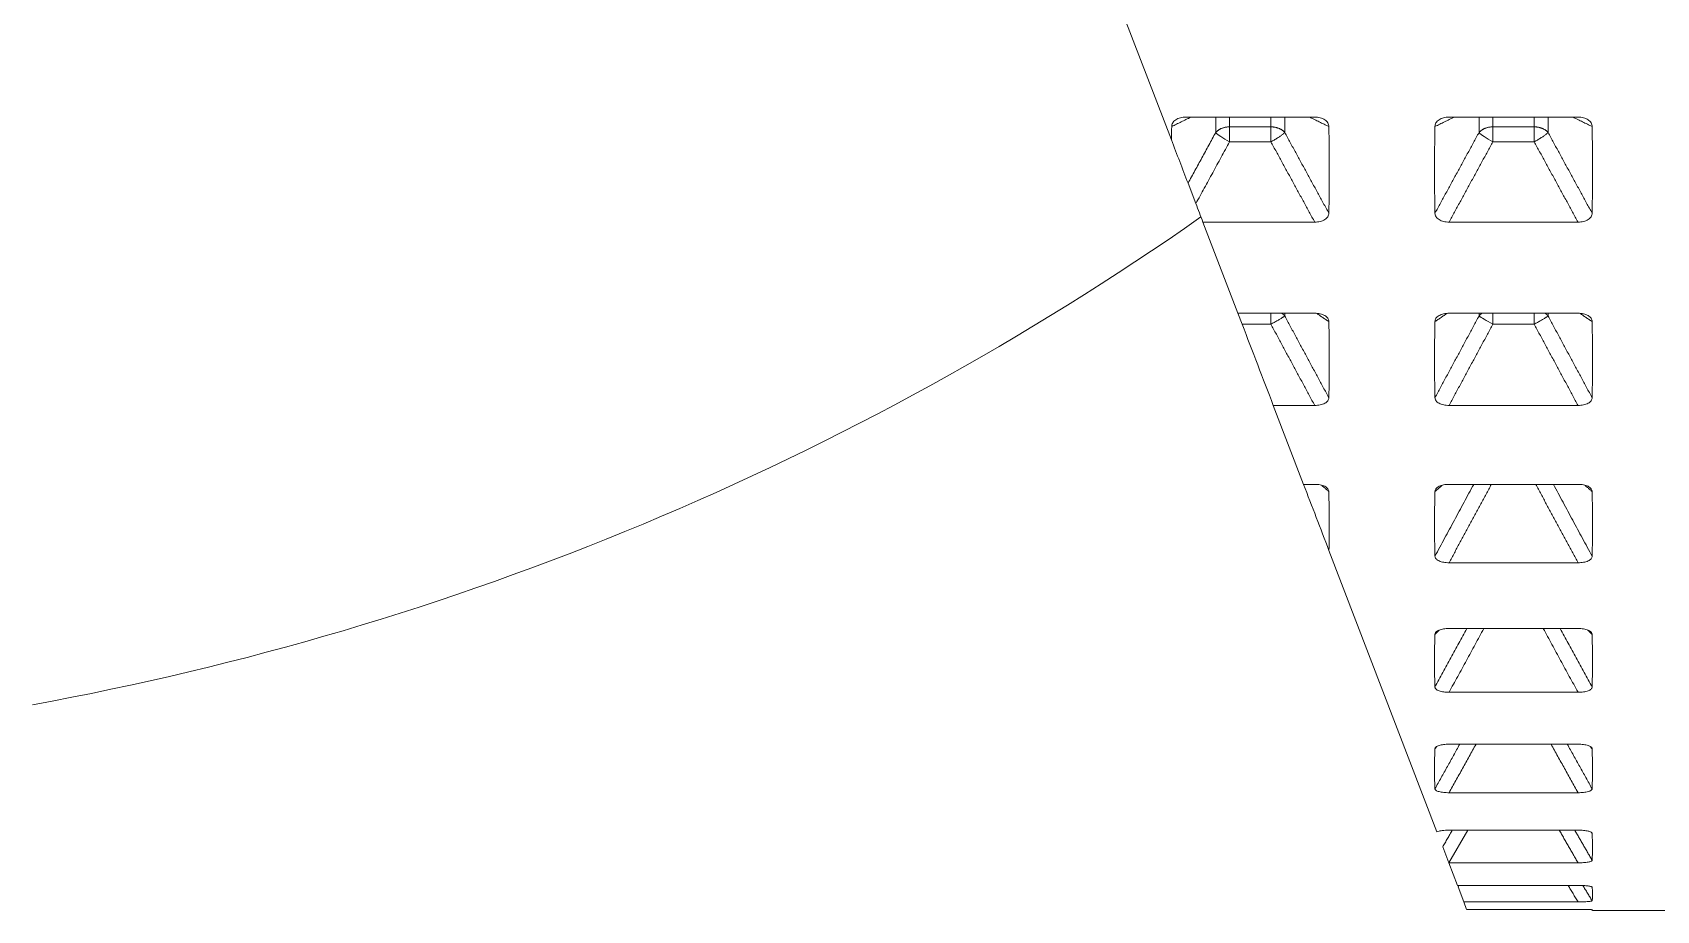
# Model space of a CAD drawing. Extents: x 2752 to 4118, y -1 to 999.
# Drawn here: x 3141.99 to 3151.86, y 507.81 to 513.14 of the extents above; entities that cross this region are included whole.
import ezdxf

# ---------------------------------------------------------------- set-up
doc = ezdxf.new("R2010")
doc.units = 0
doc.header["$LTSCALE"] = 10
doc.header["$MEASUREMENT"] = 0
doc.layers.add('1', color=7, linetype='CONTINUOUS')

msp = doc.modelspace()

# ---------------------------------------------------------------- linework, layer by layer
at = {"layer": '1', "color": 7, "linetype": 'Continuous', "lineweight": 18}
for p, q in [((3148.0859, 514.6445), (3148.9121, 512.4924)), ((3149.013, 512.2294), (3149.0605, 512.1056)), ((3149.1036, 511.9933), (3149.3162, 511.4395)), ((3149.1037, 511.9934), (3149.7828, 511.9934)), ((3149.3417, 511.3732), (3149.3162, 511.4395)), ((3149.7828, 511.4394), (3149.3163, 511.4394)), ((3149.5311, 510.8798), (3149.7151, 510.4004)), ((3149.7828, 510.4004), (3149.7151, 510.4004)), ((3149.8693, 509.9986), (3150.525, 508.2907)), ((3150.5604, 508.1984), (3150.5977, 508.1012)), ((3150.5974, 508.1018), (3150.6503, 507.9642)), ((3150.5981, 508.1019), (3151.3828, 508.1019)), ((3151.3828, 507.9642), (3150.6507, 507.9642)), ((3150.6886, 507.8642), (3150.6537, 507.9552)), ((3150.6885, 507.8647), (3150.7061, 507.8186)), ((3150.6888, 507.8647), (3151.3828, 507.8647)), ((3151.3828, 507.8186), (3150.7063, 507.8186)), ((3151.4712, 507.8122), (3152.1108, 507.8122))]:
    msp.add_line(p, q, dxfattribs=at)
at = {"layer": '1', "color": 7, "linetype": 'Continuous', "lineweight": 13}
for p, q in [((3149.2655, 512.5717), (3149.2655, 512.6305)), ((3149.5165, 512.6305), (3149.5165, 512.5717)), ((3150.8655, 512.5717), (3150.8655, 512.6305)), ((3151.1165, 512.6305), (3151.1165, 512.5717)), ((3149.5165, 512.5717), (3149.2655, 512.5717)), ((3151.1165, 512.5717), (3150.8655, 512.5717)), ((3150.7131, 508.2999), (3150.5987, 508.1011)), ((3151.4651, 508.285), (3151.4684, 508.2806))]:
    msp.add_line(p, q, dxfattribs=at)
at = {"layer": '1', "color": 7, "linetype": 'Continuous', "lineweight": 18}
msp.add_arc((3138.771, 526.7718), 18, 280.30509, 304.98526, dxfattribs=at)
for centre, major_axis, ratio, start_param, end_param in [((3160.0999, 525.31), (9.5557, 17.1961), 0.338515, 2.571981, 2.578766), ((3149.2655, 512.4974), (0.0878, -0.0479), 0.143811, 3.513712, 4.791499), ((3150.8655, 512.4974), (0.0878, -0.0479), 0.143811, 3.513715, 4.791497), ((3150.8655, 511.3792), (0.088, -0.0475), 0.052236, 3.463527, 4.741309)]:
    msp.add_ellipse(centre, major_axis=major_axis, ratio=ratio, start_param=start_param, end_param=end_param, dxfattribs=at)
at = {"layer": '1', "color": 7, "linetype": 'Continuous', "lineweight": 13}
for points in [[(3149.0294, 512.6305), (3148.9136, 512.5735)], [(3149.1813, 512.5375), (3149.1813, 512.6305)], [(3149.6008, 512.6305), (3149.6008, 512.5375)], [(3149.7527, 512.6305), (3149.8684, 512.5735)], [(3150.6294, 512.6305), (3150.5136, 512.5735)], [(3150.7813, 512.5375), (3150.7813, 512.6305)], [(3151.2008, 512.6305), (3151.2008, 512.5375)], [(3151.3527, 512.6305), (3151.4684, 512.5735)], [(3149.1813, 512.5375), (3149.013, 512.2294)], [(3150.7813, 512.5375), (3150.5136, 512.0473)], [(3149.2656, 512.4811), (3149.0605, 512.1056)], [(3149.5164, 512.4811), (3149.2656, 512.4811)], [(3150.8656, 512.4811), (3150.5992, 511.9934)], [(3151.1164, 512.4811), (3150.8656, 512.4811)], [(3149.6008, 511.4394), (3149.6008, 511.4228)], [(3149.7957, 511.4382), (3149.8684, 511.389)], [(3150.5869, 511.4386), (3150.5136, 511.389)], [(3150.7813, 511.4228), (3150.5136, 510.9269)], [(3150.7813, 511.4228), (3150.7813, 511.4394)], [(3151.2008, 511.4394), (3151.2008, 511.4228)], [(3151.3957, 511.4382), (3151.4684, 511.389)], [(3149.5164, 511.3732), (3149.3417, 511.3732)], [(3150.8656, 511.3732), (3150.5992, 510.8798)], [(3151.1164, 511.3732), (3150.8656, 511.3732)], [(3149.8243, 510.3947), (3149.8684, 510.3571)], [(3150.749, 510.4004), (3150.5136, 509.964)], [(3150.5585, 510.3954), (3150.5136, 510.3571)], [(3150.856, 510.4004), (3150.5992, 509.9243)], [(3151.4243, 510.3947), (3151.4684, 510.3571)], [(3150.7073, 509.5247), (3150.5136, 509.1692)], [(3150.5385, 509.5144), (3150.5136, 509.4891)], [(3150.8103, 509.5247), (3150.5992, 509.1374)], [(3151.4434, 509.5146), (3151.4684, 509.4891)], [(3150.5251, 508.8079), (3150.5136, 508.7944)], [(3150.763, 508.8219), (3150.5992, 508.5277)], [(3151.4558, 508.8092), (3151.4684, 508.7944)], [(3150.6592, 507.9642), (3150.6537, 507.9552)]]:
    msp.add_open_spline(points, degree=1, dxfattribs=at)
at = {"layer": '1', "color": 7, "linetype": 'Continuous', "lineweight": 18}
for points, knots in [([(3148.9136, 512.5735), (3148.9137, 512.5773), (3148.9142, 512.5811), (3148.9163, 512.5886), (3148.9178, 512.5923), (3148.9218, 512.5994), (3148.9244, 512.6028), (3148.9305, 512.6091), (3148.9341, 512.6121), (3148.9421, 512.6174), (3148.9465, 512.6198), (3148.956, 512.6238), (3148.9611, 512.6254), (3148.9716, 512.628), (3148.977, 512.629), (3148.988, 512.6302), (3148.9936, 512.6305), (3148.9992, 512.6305)], [0, 0, 0, 0, 0.125, 0.125, 0.25, 0.25, 0.375, 0.375, 0.5, 0.5, 0.625, 0.625, 0.75, 0.75, 0.875, 0.875, 1, 1, 1, 1]), ([(3149.7828, 512.6305), (3149.7884, 512.6305), (3149.794, 512.6302), (3149.8049, 512.629), (3149.8103, 512.628), (3149.8209, 512.6254), (3149.8259, 512.6238), (3149.8353, 512.6199), (3149.8398, 512.6175), (3149.8478, 512.6122), (3149.8514, 512.6093), (3149.8575, 512.6029), (3149.8601, 512.5995), (3149.8642, 512.5924), (3149.8657, 512.5887), (3149.8678, 512.5811), (3149.8683, 512.5773), (3149.8684, 512.5735)], [0, 0, 0, 0, 0.125, 0.125, 0.25, 0.25, 0.375, 0.375, 0.5, 0.5, 0.625, 0.625, 0.75, 0.75, 0.875, 0.875, 1, 1, 1, 1]), ([(3150.5136, 512.5735), (3150.5137, 512.5773), (3150.5142, 512.5811), (3150.5163, 512.5886), (3150.5178, 512.5923), (3150.5218, 512.5994), (3150.5244, 512.6028), (3150.5305, 512.6091), (3150.5341, 512.6121), (3150.5421, 512.6174), (3150.5465, 512.6198), (3150.556, 512.6238), (3150.5611, 512.6254), (3150.5716, 512.628), (3150.577, 512.629), (3150.588, 512.6302), (3150.5936, 512.6305), (3150.5992, 512.6305)], [0, 0, 0, 0, 0.125, 0.125, 0.25, 0.25, 0.375, 0.375, 0.5, 0.5, 0.625, 0.625, 0.75, 0.75, 0.875, 0.875, 1, 1, 1, 1]), ([(3151.3828, 512.6305), (3151.3884, 512.6305), (3151.394, 512.6302), (3151.4049, 512.629), (3151.4103, 512.628), (3151.4209, 512.6254), (3151.4259, 512.6238), (3151.4353, 512.6199), (3151.4398, 512.6175), (3151.4478, 512.6122), (3151.4514, 512.6093), (3151.4575, 512.6029), (3151.4601, 512.5995), (3151.4642, 512.5924), (3151.4657, 512.5887), (3151.4678, 512.5811), (3151.4683, 512.5773), (3151.4684, 512.5735)], [0, 0, 0, 0, 0.125, 0.125, 0.25, 0.25, 0.375, 0.375, 0.5, 0.5, 0.625, 0.625, 0.75, 0.75, 0.875, 0.875, 1, 1, 1, 1]), ([(3149.8684, 512.0473), (3149.8683, 512.0437), (3149.8678, 512.0401), (3149.8658, 512.033), (3149.8643, 512.0295), (3149.8602, 512.0227), (3149.8577, 512.0195), (3149.8516, 512.0135), (3149.8479, 512.0107), (3149.8399, 512.0057), (3149.8355, 512.0035), (3149.826, 511.9997), (3149.8209, 511.9982), (3149.8105, 511.9957), (3149.805, 511.9948), (3149.794, 511.9937), (3149.7884, 511.9934), (3149.7828, 511.9934)], [0, 0, 0, 0, 0.125, 0.125, 0.25, 0.25, 0.375, 0.375, 0.5, 0.5, 0.625, 0.625, 0.75, 0.75, 0.875, 0.875, 1, 1, 1, 1]), ([(3150.5992, 511.9934), (3150.5936, 511.9934), (3150.5881, 511.9937), (3150.5771, 511.9948), (3150.5717, 511.9957), (3150.5612, 511.9981), (3150.5562, 511.9997), (3150.5467, 512.0034), (3150.5422, 512.0056), (3150.5342, 512.0106), (3150.5307, 512.0134), (3150.5245, 512.0194), (3150.5219, 512.0227), (3150.5178, 512.0294), (3150.5163, 512.0329), (3150.5142, 512.0401), (3150.5137, 512.0437), (3150.5136, 512.0473)], [0, 0, 0, 0, 0.125, 0.125, 0.25, 0.25, 0.375, 0.375, 0.5, 0.5, 0.625, 0.625, 0.75, 0.75, 0.875, 0.875, 1, 1, 1, 1]), ([(3151.4684, 512.0473), (3151.4683, 512.0437), (3151.4678, 512.0401), (3151.4658, 512.033), (3151.4643, 512.0295), (3151.4602, 512.0227), (3151.4577, 512.0195), (3151.4516, 512.0135), (3151.4479, 512.0107), (3151.4399, 512.0057), (3151.4355, 512.0035), (3151.426, 511.9997), (3151.4209, 511.9982), (3151.4105, 511.9957), (3151.405, 511.9948), (3151.394, 511.9937), (3151.3884, 511.9934), (3151.3828, 511.9934)], [0, 0, 0, 0, 0.125, 0.125, 0.25, 0.25, 0.375, 0.375, 0.5, 0.5, 0.625, 0.625, 0.75, 0.75, 0.875, 0.875, 1, 1, 1, 1]), ([(3149.7828, 511.4394), (3149.7884, 511.4394), (3149.794, 511.4392), (3149.8049, 511.4381), (3149.8103, 511.4373), (3149.8209, 511.435), (3149.8259, 511.4335), (3149.8353, 511.43), (3149.8398, 511.428), (3149.8478, 511.4233), (3149.8514, 511.4207), (3149.8575, 511.4151), (3149.8601, 511.412), (3149.8642, 511.4057), (3149.8657, 511.4025), (3149.8678, 511.3958), (3149.8683, 511.3924), (3149.8684, 511.389)], [0, 0, 0, 0, 0.125, 0.125, 0.25, 0.25, 0.375, 0.375, 0.5, 0.5, 0.625, 0.625, 0.75, 0.75, 0.875, 0.875, 1, 1, 1, 1]), ([(3150.5136, 511.389), (3150.5137, 511.3924), (3150.5142, 511.3958), (3150.5163, 511.4024), (3150.5178, 511.4057), (3150.5218, 511.412), (3150.5244, 511.4149), (3150.5305, 511.4205), (3150.5341, 511.4232), (3150.5421, 511.4279), (3150.5465, 511.4299), (3150.556, 511.4335), (3150.5611, 511.4349), (3150.5716, 511.4372), (3150.577, 511.4381), (3150.588, 511.4392), (3150.5936, 511.4394), (3150.5992, 511.4394)], [0, 0, 0, 0, 0.125, 0.125, 0.25, 0.25, 0.375, 0.375, 0.5, 0.5, 0.625, 0.625, 0.75, 0.75, 0.875, 0.875, 1, 1, 1, 1]), ([(3151.3828, 511.4394), (3151.3884, 511.4394), (3151.394, 511.4392), (3151.4049, 511.4381), (3151.4103, 511.4373), (3151.4209, 511.435), (3151.4259, 511.4335), (3151.4353, 511.43), (3151.4398, 511.428), (3151.4478, 511.4233), (3151.4514, 511.4207), (3151.4575, 511.4151), (3151.4601, 511.412), (3151.4642, 511.4057), (3151.4657, 511.4025), (3151.4678, 511.3958), (3151.4683, 511.3924), (3151.4684, 511.389)], [0, 0, 0, 0, 0.125, 0.125, 0.25, 0.25, 0.375, 0.375, 0.5, 0.5, 0.625, 0.625, 0.75, 0.75, 0.875, 0.875, 1, 1, 1, 1]), ([(3149.8684, 510.9269), (3149.8683, 510.9237), (3149.8678, 510.9205), (3149.8658, 510.9143), (3149.8643, 510.9112), (3149.8602, 510.9054), (3149.8577, 510.9026), (3149.8516, 510.8973), (3149.8479, 510.8949), (3149.8399, 510.8905), (3149.8355, 510.8886), (3149.826, 510.8853), (3149.8209, 510.8839), (3149.8105, 510.8818), (3149.805, 510.881), (3149.794, 510.88), (3149.7884, 510.8798), (3149.7828, 510.8798)], [0, 0, 0, 0, 0.125, 0.125, 0.25, 0.25, 0.375, 0.375, 0.5, 0.5, 0.625, 0.625, 0.75, 0.75, 0.875, 0.875, 1, 1, 1, 1]), ([(3150.5992, 510.8798), (3150.5936, 510.8798), (3150.5881, 510.88), (3150.5771, 510.881), (3150.5717, 510.8818), (3150.5612, 510.8839), (3150.5562, 510.8852), (3150.5467, 510.8885), (3150.5422, 510.8904), (3150.5342, 510.8948), (3150.5307, 510.8972), (3150.5245, 510.9025), (3150.5219, 510.9053), (3150.5178, 510.9112), (3150.5163, 510.9142), (3150.5142, 510.9205), (3150.5137, 510.9237), (3150.5136, 510.9269)], [0, 0, 0, 0, 0.125, 0.125, 0.25, 0.25, 0.375, 0.375, 0.5, 0.5, 0.625, 0.625, 0.75, 0.75, 0.875, 0.875, 1, 1, 1, 1]), ([(3151.4684, 510.9269), (3151.4683, 510.9237), (3151.4678, 510.9205), (3151.4658, 510.9143), (3151.4643, 510.9112), (3151.4602, 510.9054), (3151.4577, 510.9026), (3151.4516, 510.8973), (3151.4479, 510.8949), (3151.4399, 510.8905), (3151.4355, 510.8886), (3151.426, 510.8853), (3151.4209, 510.8839), (3151.4105, 510.8818), (3151.405, 510.881), (3151.394, 510.88), (3151.3884, 510.8798), (3151.3828, 510.8798)], [0, 0, 0, 0, 0.125, 0.125, 0.25, 0.25, 0.375, 0.375, 0.5, 0.5, 0.625, 0.625, 0.75, 0.75, 0.875, 0.875, 1, 1, 1, 1]), ([(3149.7828, 510.4004), (3149.7884, 510.4004), (3149.794, 510.4001), (3149.8049, 510.3992), (3149.8103, 510.3985), (3149.8209, 510.3965), (3149.8259, 510.3953), (3149.8353, 510.3923), (3149.8398, 510.3905), (3149.8478, 510.3865), (3149.8514, 510.3843), (3149.8575, 510.3794), (3149.8601, 510.3768), (3149.8642, 510.3714), (3149.8657, 510.3686), (3149.8678, 510.3629), (3149.8683, 510.36), (3149.8684, 510.3571)], [0, 0, 0, 0, 0.125, 0.125, 0.25, 0.25, 0.375, 0.375, 0.5, 0.5, 0.625, 0.625, 0.75, 0.75, 0.875, 0.875, 1, 1, 1, 1]), ([(3150.5136, 510.3571), (3150.5137, 510.36), (3150.5142, 510.3629), (3150.5163, 510.3686), (3150.5178, 510.3714), (3150.5218, 510.3768), (3150.5244, 510.3793), (3150.5305, 510.3842), (3150.5341, 510.3864), (3150.5421, 510.3904), (3150.5465, 510.3922), (3150.556, 510.3953), (3150.5611, 510.3965), (3150.5716, 510.3985), (3150.577, 510.3992), (3150.588, 510.4001), (3150.5936, 510.4004), (3150.5992, 510.4004)], [0, 0, 0, 0, 0.125, 0.125, 0.25, 0.25, 0.375, 0.375, 0.5, 0.5, 0.625, 0.625, 0.75, 0.75, 0.875, 0.875, 1, 1, 1, 1]), ([(3151.3828, 510.4004), (3151.3884, 510.4004), (3151.394, 510.4001), (3151.4049, 510.3992), (3151.4103, 510.3985), (3151.4209, 510.3965), (3151.4259, 510.3953), (3151.4353, 510.3923), (3151.4398, 510.3905), (3151.4478, 510.3865), (3151.4514, 510.3843), (3151.4575, 510.3794), (3151.4601, 510.3768), (3151.4642, 510.3714), (3151.4657, 510.3686), (3151.4678, 510.3629), (3151.4683, 510.36), (3151.4684, 510.3571)], [0, 0, 0, 0, 0.125, 0.125, 0.25, 0.25, 0.375, 0.375, 0.5, 0.5, 0.625, 0.625, 0.75, 0.75, 0.875, 0.875, 1, 1, 1, 1]), ([(3150.5992, 509.9243), (3150.5936, 509.9243), (3150.5881, 509.9245), (3150.5771, 509.9253), (3150.5717, 509.926), (3150.5612, 509.9278), (3150.5562, 509.9289), (3150.5467, 509.9316), (3150.5422, 509.9333), (3150.5342, 509.9369), (3150.5307, 509.939), (3150.5245, 509.9434), (3150.5219, 509.9458), (3150.5178, 509.9507), (3150.5163, 509.9533), (3150.5142, 509.9586), (3150.5137, 509.9613), (3150.5136, 509.964)], [0, 0, 0, 0, 0.125, 0.125, 0.25, 0.25, 0.375, 0.375, 0.5, 0.5, 0.625, 0.625, 0.75, 0.75, 0.875, 0.875, 1, 1, 1, 1]), ([(3151.4684, 509.964), (3151.4683, 509.9613), (3151.4678, 509.9586), (3151.4658, 509.9534), (3151.4643, 509.9508), (3151.4602, 509.9458), (3151.4577, 509.9435), (3151.4516, 509.9391), (3151.4479, 509.937), (3151.4399, 509.9333), (3151.4355, 509.9317), (3151.426, 509.9289), (3151.4209, 509.9278), (3151.4105, 509.926), (3151.405, 509.9253), (3151.394, 509.9245), (3151.3884, 509.9243), (3151.3828, 509.9243)], [0, 0, 0, 0, 0.125, 0.125, 0.25, 0.25, 0.375, 0.375, 0.5, 0.5, 0.625, 0.625, 0.75, 0.75, 0.875, 0.875, 1, 1, 1, 1]), ([(3150.5136, 509.4891), (3150.5137, 509.4914), (3150.5142, 509.4938), (3150.5163, 509.4985), (3150.5178, 509.5008), (3150.5218, 509.5052), (3150.5244, 509.5073), (3150.5305, 509.5113), (3150.5341, 509.5132), (3150.5421, 509.5165), (3150.5465, 509.518), (3150.556, 509.5205), (3150.5611, 509.5215), (3150.5716, 509.5231), (3150.577, 509.5237), (3150.588, 509.5245), (3150.5936, 509.5247), (3150.5992, 509.5247)], [0, 0, 0, 0, 0.125, 0.125, 0.25, 0.25, 0.375, 0.375, 0.5, 0.5, 0.625, 0.625, 0.75, 0.75, 0.875, 0.875, 1, 1, 1, 1]), ([(3151.3828, 509.5247), (3151.3884, 509.5247), (3151.394, 509.5245), (3151.4049, 509.5237), (3151.4103, 509.5231), (3151.4209, 509.5215), (3151.4259, 509.5205), (3151.4353, 509.518), (3151.4398, 509.5165), (3151.4478, 509.5132), (3151.4514, 509.5114), (3151.4575, 509.5074), (3151.4601, 509.5053), (3151.4642, 509.5008), (3151.4657, 509.4985), (3151.4678, 509.4938), (3151.4683, 509.4914), (3151.4684, 509.4891)], [0, 0, 0, 0, 0.125, 0.125, 0.25, 0.25, 0.375, 0.375, 0.5, 0.5, 0.625, 0.625, 0.75, 0.75, 0.875, 0.875, 1, 1, 1, 1]), ([(3150.5992, 509.1374), (3150.5936, 509.1374), (3150.5881, 509.1376), (3150.5771, 509.1382), (3150.5717, 509.1388), (3150.5612, 509.1402), (3150.5562, 509.1411), (3150.5467, 509.1433), (3150.5422, 509.1446), (3150.5342, 509.1475), (3150.5307, 509.1492), (3150.5245, 509.1527), (3150.5219, 509.1546), (3150.5178, 509.1586), (3150.5163, 509.1607), (3150.5142, 509.1649), (3150.5137, 509.1671), (3150.5136, 509.1692)], [0, 0, 0, 0, 0.125, 0.125, 0.25, 0.25, 0.375, 0.375, 0.5, 0.5, 0.625, 0.625, 0.75, 0.75, 0.875, 0.875, 1, 1, 1, 1]), ([(3151.4684, 509.1692), (3151.4683, 509.1671), (3151.4678, 509.165), (3151.4658, 509.1608), (3151.4643, 509.1587), (3151.4602, 509.1547), (3151.4577, 509.1528), (3151.4516, 509.1493), (3151.4479, 509.1476), (3151.4399, 509.1446), (3151.4355, 509.1433), (3151.426, 509.1411), (3151.4209, 509.1402), (3151.4105, 509.1388), (3151.405, 509.1382), (3151.394, 509.1376), (3151.3884, 509.1374), (3151.3828, 509.1374)], [0, 0, 0, 0, 0.125, 0.125, 0.25, 0.25, 0.375, 0.375, 0.5, 0.5, 0.625, 0.625, 0.75, 0.75, 0.875, 0.875, 1, 1, 1, 1]), ([(3150.5136, 508.7944), (3150.5137, 508.7962), (3150.5142, 508.798), (3150.5163, 508.8016), (3150.5178, 508.8034), (3150.5218, 508.8069), (3150.5244, 508.8085), (3150.5305, 508.8116), (3150.5341, 508.813), (3150.5421, 508.8156), (3150.5465, 508.8167), (3150.556, 508.8187), (3150.5611, 508.8195), (3150.5716, 508.8207), (3150.577, 508.8212), (3150.588, 508.8218), (3150.5936, 508.8219), (3150.5992, 508.8219)], [0, 0, 0, 0, 0.125, 0.125, 0.25, 0.25, 0.375, 0.375, 0.5, 0.5, 0.625, 0.625, 0.75, 0.75, 0.875, 0.875, 1, 1, 1, 1]), ([(3151.3828, 508.8219), (3151.3884, 508.8219), (3151.394, 508.8218), (3151.4049, 508.8212), (3151.4103, 508.8208), (3151.4209, 508.8195), (3151.4259, 508.8187), (3151.4353, 508.8168), (3151.4398, 508.8156), (3151.4478, 508.8131), (3151.4514, 508.8117), (3151.4575, 508.8086), (3151.4601, 508.8069), (3151.4642, 508.8035), (3151.4657, 508.8017), (3151.4678, 508.798), (3151.4683, 508.7962), (3151.4684, 508.7944)], [0, 0, 0, 0, 0.125, 0.125, 0.25, 0.25, 0.375, 0.375, 0.5, 0.5, 0.625, 0.625, 0.75, 0.75, 0.875, 0.875, 1, 1, 1, 1]), ([(3150.5992, 508.5277), (3150.5936, 508.5277), (3150.5881, 508.5278), (3150.5771, 508.5283), (3150.5717, 508.5287), (3150.5612, 508.5298), (3150.5562, 508.5305), (3150.5467, 508.5321), (3150.5422, 508.5331), (3150.5342, 508.5352), (3150.5307, 508.5365), (3150.5245, 508.5391), (3150.5219, 508.5405), (3150.5178, 508.5435), (3150.5163, 508.545), (3150.5142, 508.5482), (3150.5137, 508.5498), (3150.5136, 508.5514)], [0, 0, 0, 0, 0.125, 0.125, 0.25, 0.25, 0.375, 0.375, 0.5, 0.5, 0.625, 0.625, 0.75, 0.75, 0.875, 0.875, 1, 1, 1, 1]), ([(3151.4684, 508.5514), (3151.4683, 508.5498), (3151.4678, 508.5482), (3151.4658, 508.5451), (3151.4643, 508.5435), (3151.4602, 508.5406), (3151.4577, 508.5392), (3151.4516, 508.5365), (3151.4479, 508.5353), (3151.4399, 508.5331), (3151.4355, 508.5321), (3151.426, 508.5305), (3151.4209, 508.5298), (3151.4105, 508.5287), (3151.405, 508.5283), (3151.394, 508.5278), (3151.3884, 508.5277), (3151.3828, 508.5277)], [0, 0, 0, 0, 0.125, 0.125, 0.25, 0.25, 0.375, 0.375, 0.5, 0.5, 0.625, 0.625, 0.75, 0.75, 0.875, 0.875, 1, 1, 1, 1]), ([(3150.525, 508.2907), (3150.5287, 508.2921), (3150.5332, 508.2935), (3150.5412, 508.2953), (3150.5441, 508.2958), (3150.5501, 508.2968), (3150.5533, 508.2972), (3150.563, 508.2984), (3150.5701, 508.299), (3150.5844, 508.2997), (3150.5918, 508.2999), (3150.5992, 508.2999)], [0, 0, 0, 0, 0.25, 0.25, 0.375, 0.375, 0.5, 0.5, 0.75, 0.75, 1, 1, 1, 1]), ([(3151.3828, 508.2999), (3151.3884, 508.2999), (3151.394, 508.2998), (3151.4049, 508.2994), (3151.4103, 508.2991), (3151.4209, 508.2982), (3151.4259, 508.2976), (3151.4353, 508.2963), (3151.4398, 508.2955), (3151.4478, 508.2937), (3151.4514, 508.2927), (3151.4575, 508.2905), (3151.4601, 508.2894), (3151.4642, 508.287), (3151.4657, 508.2857), (3151.4678, 508.2832), (3151.4683, 508.2819), (3151.4684, 508.2806)], [0, 0, 0, 0, 0.125, 0.125, 0.25, 0.25, 0.375, 0.375, 0.5, 0.5, 0.625, 0.625, 0.75, 0.75, 0.875, 0.875, 1, 1, 1, 1]), ([(3151.4684, 508.1172), (3151.4683, 508.1161), (3151.4678, 508.1151), (3151.4658, 508.1131), (3151.4643, 508.1121), (3151.4602, 508.1102), (3151.4577, 508.1093), (3151.4516, 508.1076), (3151.4479, 508.1068), (3151.4399, 508.1054), (3151.4355, 508.1048), (3151.426, 508.1037), (3151.4209, 508.1033), (3151.4105, 508.1026), (3151.405, 508.1023), (3151.394, 508.102), (3151.3884, 508.1019), (3151.3828, 508.1019)], [0, 0, 0, 0, 0.125, 0.125, 0.25, 0.25, 0.375, 0.375, 0.5, 0.5, 0.625, 0.625, 0.75, 0.75, 0.875, 0.875, 1, 1, 1, 1]), ([(3151.3828, 507.9642), (3151.3884, 507.9642), (3151.394, 507.9642), (3151.4049, 507.9639), (3151.4103, 507.9638), (3151.4209, 507.9633), (3151.4259, 507.963), (3151.4353, 507.9622), (3151.4398, 507.9618), (3151.4478, 507.9608), (3151.4514, 507.9602), (3151.4575, 507.959), (3151.4601, 507.9584), (3151.4642, 507.957), (3151.4657, 507.9563), (3151.4678, 507.9549), (3151.4683, 507.9542), (3151.4684, 507.9535)], [0, 0, 0, 0, 0.125, 0.125, 0.25, 0.25, 0.375, 0.375, 0.5, 0.5, 0.625, 0.625, 0.75, 0.75, 0.875, 0.875, 1, 1, 1, 1]), ([(3151.4684, 507.8713), (3151.4683, 507.8709), (3151.4678, 507.8704), (3151.4658, 507.8695), (3151.4643, 507.8691), (3151.4602, 507.8683), (3151.4577, 507.8679), (3151.4516, 507.8671), (3151.4479, 507.8668), (3151.4399, 507.8662), (3151.4355, 507.8659), (3151.426, 507.8655), (3151.4209, 507.8653), (3151.4105, 507.865), (3151.405, 507.8649), (3151.394, 507.8647), (3151.3884, 507.8647), (3151.3828, 507.8647)], [0, 0, 0, 0, 0.125, 0.125, 0.25, 0.25, 0.375, 0.375, 0.5, 0.5, 0.625, 0.625, 0.75, 0.75, 0.875, 0.875, 1, 1, 1, 1]), ([(3151.3828, 507.8186), (3151.3884, 507.8186), (3151.394, 507.8186), (3151.4049, 507.8186), (3151.4103, 507.8185), (3151.4209, 507.8184), (3151.4259, 507.8184), (3151.4353, 507.8182), (3151.4398, 507.8181), (3151.4478, 507.8179), (3151.4514, 507.8178), (3151.4575, 507.8176), (3151.4601, 507.8175), (3151.4642, 507.8172), (3151.4657, 507.8171), (3151.4678, 507.8168), (3151.4683, 507.8167), (3151.4684, 507.8166)], [0, 0, 0, 0, 0.125, 0.125, 0.25, 0.25, 0.375, 0.375, 0.5, 0.5, 0.625, 0.625, 0.75, 0.75, 0.875, 0.875, 1, 1, 1, 1])]:
    msp.add_open_spline(points, degree=3, knots=knots, dxfattribs=at)
for points, degree in [([(3149.7828, 512.6305), (3148.9992, 512.6305)], 1), ([(3151.3828, 512.6305), (3150.5992, 512.6305)], 1), ([(3149.013, 512.2294), (3148.9794, 512.317), (3148.9457, 512.4046), (3148.9121, 512.4923)], 3), ([(3149.6008, 512.5375), (3149.8684, 512.0473)], 1), ([(3149.8684, 512.0473), (3149.8722, 512.2183), (3149.8722, 512.3937), (3149.8684, 512.5735)], 3), ([(3150.5136, 512.5735), (3150.5099, 512.3937), (3150.5099, 512.2183), (3150.5136, 512.0473)], 3), ([(3151.2008, 512.5375), (3151.4684, 512.0473)], 1), ([(3151.4684, 512.0473), (3151.4722, 512.2183), (3151.4722, 512.3937), (3151.4684, 512.5735)], 3), ([(3149.5164, 512.4811), (3149.7828, 511.9934)], 1), ([(3151.1164, 512.4811), (3151.3828, 511.9934)], 1), ([(3149.1037, 511.9932), (3149.0893, 512.0307), (3149.0749, 512.0682), (3149.0605, 512.1056)], 3), ([(3150.5992, 511.9934), (3151.3828, 511.9934)], 1), ([(3149.6008, 511.4228), (3149.8684, 510.9269)], 1), ([(3151.3828, 511.4394), (3150.5992, 511.4394)], 1), ([(3151.2008, 511.4228), (3151.4684, 510.9269)], 1), ([(3149.5311, 510.8798), (3149.468, 511.0443), (3149.4048, 511.2087), (3149.3417, 511.3732)], 3), ([(3149.5164, 511.3732), (3149.7828, 510.8798)], 1), ([(3149.8684, 510.9269), (3149.8722, 511.0761), (3149.8722, 511.2302), (3149.8684, 511.389)], 3), ([(3150.5136, 511.389), (3150.5099, 511.2302), (3150.5099, 511.0761), (3150.5136, 510.9269)], 3), ([(3151.1164, 511.3732), (3151.3828, 510.8798)], 1), ([(3151.4684, 510.9269), (3151.4722, 511.0761), (3151.4722, 511.2302), (3151.4684, 511.389)], 3), ([(3149.5311, 510.8798), (3149.7828, 510.8798)], 1), ([(3150.5992, 510.8798), (3151.3828, 510.8798)], 1), ([(3149.8693, 509.9986), (3149.8179, 510.1325), (3149.7665, 510.2664), (3149.7151, 510.4003)], 3), ([(3149.8693, 509.9986), (3149.8721, 510.1139), (3149.8718, 510.2334), (3149.8684, 510.3571)], 3), ([(3150.5136, 510.3571), (3150.5099, 510.221), (3150.5099, 510.0899), (3150.5136, 509.964)], 3), ([(3151.3828, 510.4004), (3150.5992, 510.4004)], 1), ([(3151.126, 510.4004), (3151.3828, 509.9243)], 1), ([(3151.2331, 510.4004), (3151.4684, 509.964)], 1), ([(3151.4684, 509.964), (3151.4722, 510.0899), (3151.4722, 510.221), (3151.4684, 510.3571)], 3), ([(3150.5992, 509.9243), (3151.3828, 509.9243)], 1), ([(3150.5136, 509.4891), (3150.5099, 509.3771), (3150.5099, 509.2705), (3150.5136, 509.1692)], 3), ([(3151.3828, 509.5247), (3150.5992, 509.5247)], 1), ([(3151.1718, 509.5247), (3151.3828, 509.1374)], 1), ([(3151.2748, 509.5247), (3151.4684, 509.1692)], 1), ([(3151.4684, 509.1692), (3151.4722, 509.2705), (3151.4722, 509.3771), (3151.4684, 509.4891)], 3), ([(3150.5992, 509.1374), (3151.3828, 509.1374)], 1), ([(3150.5136, 508.7944), (3150.5099, 508.7078), (3150.5099, 508.6268), (3150.5136, 508.5514)], 3), ([(3150.6642, 508.8219), (3150.5136, 508.5514)], 1), ([(3151.3828, 508.8219), (3150.5992, 508.8219)], 1), ([(3151.219, 508.8219), (3151.3828, 508.5277)], 1), ([(3151.3178, 508.8219), (3151.4684, 508.5514)], 1), ([(3151.4684, 508.5514), (3151.4722, 508.6268), (3151.4722, 508.7078), (3151.4684, 508.7944)], 3), ([(3150.5992, 508.5277), (3151.3828, 508.5277)], 1), ([(3150.6188, 508.2999), (3150.5604, 508.1984)], 1), ([(3151.3828, 508.2999), (3150.5992, 508.2999)], 1), ([(3151.2689, 508.2999), (3151.3828, 508.1019)], 1), ([(3151.3632, 508.2999), (3151.4684, 508.1172)], 1), ([(3151.4684, 508.1172), (3151.4722, 508.1659), (3151.4722, 508.2204), (3151.4684, 508.2806)], 3), ([(3151.3228, 507.9642), (3151.3828, 507.8647)], 1), ([(3151.4128, 507.9636), (3151.4684, 507.8713)], 1), ([(3151.4684, 507.8713), (3151.4722, 507.8929), (3151.4722, 507.9203), (3151.4684, 507.9535)], 3), ([(3151.4712, 507.8122), (3151.4712, 507.8122), (3151.4703, 507.8136), (3151.4684, 507.8166)], 3)]:
    msp.add_open_spline(points, degree=degree, dxfattribs=at)
for points, weights in [([(3149.2655, 512.5717), (3149.2108, 512.5718), (3149.1813, 512.5375)], [1, 0.877139450182, 1]), ([(3149.2656, 512.4811), (3149.2656, 512.5351), (3149.2655, 512.5717)], [1, 0.877139450259, 1]), ([(3149.5164, 512.4811), (3149.5165, 512.5351), (3149.5165, 512.5717)], [1, 0.877139450268, 1]), ([(3149.5165, 512.5717), (3149.5713, 512.5718), (3149.6008, 512.5375)], [1, 0.877139450182, 1]), ([(3150.8655, 512.5717), (3150.8108, 512.5718), (3150.7813, 512.5375)], [1, 0.877139450182, 1]), ([(3150.8656, 512.4811), (3150.8656, 512.5351), (3150.8655, 512.5717)], [1, 0.877139450259, 1]), ([(3151.1164, 512.4811), (3151.1165, 512.5351), (3151.1165, 512.5717)], [1, 0.877139450268, 1]), ([(3151.1165, 512.5717), (3151.1713, 512.5718), (3151.2008, 512.5375)], [1, 0.877139450182, 1]), ([(3149.5164, 511.3732), (3149.5165, 511.411), (3149.5165, 511.4408)], [1, 0.911728751375, 0.950297458307]), ([(3149.5814, 511.4407), (3149.5928, 511.4329), (3149.6008, 511.4228)], [0.948554547334, 0.963336040427, 1]), ([(3150.8006, 511.4407), (3150.7893, 511.4329), (3150.7813, 511.4228)], [0.948554547334, 0.963336040427, 1]), ([(3150.8656, 511.3732), (3150.8656, 511.411), (3150.8655, 511.4408)], [1, 0.911728751368, 0.950297458304]), ([(3151.1164, 511.3732), (3151.1165, 511.411), (3151.1165, 511.4408)], [1, 0.911727207589, 0.950298807411]), ([(3151.1814, 511.4407), (3151.1928, 511.4329), (3151.2008, 511.4228)], [0.948554547334, 0.963336040427, 1])]:
    msp.add_rational_spline(points, weights, degree=2, dxfattribs=at)
at = {"layer": '1', "color": 7, "linetype": 'Continuous', "lineweight": 13}
for points in [[(3149.6008, 512.5375), (3149.6008, 512.5375), (3149.5818, 512.5158), (3149.5165, 512.4811), (3149.5164, 512.4811)], [(3151.2008, 512.5375), (3151.2008, 512.5375), (3151.1818, 512.5158), (3151.1165, 512.4811), (3151.1164, 512.4811)], [(3149.6008, 511.4228), (3149.6008, 511.4228), (3149.5818, 511.4084), (3149.5165, 511.3732), (3149.5164, 511.3732)], [(3151.2008, 511.4228), (3151.2008, 511.4228), (3151.1818, 511.4084), (3151.1165, 511.3732), (3151.1164, 511.3732)]]:
    msp.add_rational_spline(points, [1, 1, 0.80319630874, 1, 1], degree=2, knots=[0, 0, 0, 0.000617, 0.999383, 1, 1, 1], dxfattribs=at)

doc.saveas('drawing.dxf')
